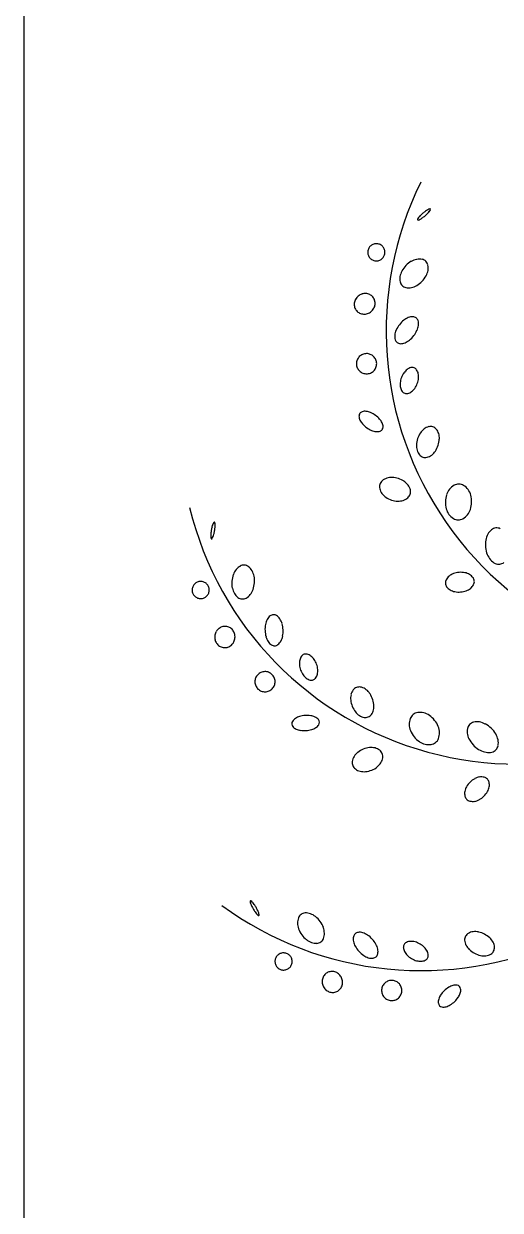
# Model space of a CAD drawing. Header units: millimetres. Extents: x -4017 to 59953, y -688 to 66564.
# Drawn here: x 24697 to 25340, y 43321 to 44925 of the extents above; entities that cross this region are included whole.
import ezdxf

# ---------------------------------------------------------------- set-up
doc = ezdxf.new("R2010")
doc.units = ezdxf.units.MM
doc.layers.add('www.cad-blocks.net', color=7, linetype='Continuous')

# ---------------------------------------------------------------- blocks, each defined once
blk = doc.blocks.new('A$C516926BB')
blk.add_line((27.1553, 38.5194), (27.1553, 0))
blk = doc.blocks.new('A$C31972C81')
at = {"color": 0}
for centre, major_axis, start_param, end_param in [((0.72, 1.2114), (-0.4546, 0), -0.458525, 1.671273), ((0.3189, 1.357), (0.00872, 0.00872), 1.680925, 1.933357), ((0.3324, 1.3463), (-0.0209, 0.0209), -0.004612, 0.110129), ((0.2972, 1.3882), (-0.0209, 0.0209), 2.856931, 2.971672), ((0.3516, 1.3268), (-0.0402, 0.0402), -0.087266, -0.004612), ((0.2814, 1.4105), (0.0402, 0.0402), 4.542469, 4.625123), ((0.3516, 1.3268), (0.0402, 0.0402), 1.400876, 1.48353), ((0.2814, 1.4105), (-0.0402, 0.0402), 3.054326, 3.13698), ((0.3358, 1.3492), (0.0209, 0.0209), 1.286135, 1.400876), ((0.3007, 1.3911), (0.0209, 0.0209), 4.707777, 4.822518), ((0.3276, 1.3643), (-0.00872, 0.00872), -0.537094, -0.284662), ((0.3141, 1.3803), (-0.00872, 0.00872), 3.251722, 3.504154), ((0.3247, 1.3756), (0.000489, 0.000489), 6.195919, 7.316888), ((0.3247, 1.3756), (-0.000489, 0.000489), 3.504154, 4.625122), ((0.3083, 1.3618), (0.000489, 0.000489), 1.933357, 3.054326), ((0.3083, 1.3618), (-0.000489, 0.000489), 1.48353, 2.604499), ((0.3055, 1.3731), (-0.00872, 0.00872), 2.604499, 2.856931), ((0.2522, 1.3177), (-0.00821, 0.00821), 0.500606, 0.893305), ((0.2522, 1.3177), (0.00821, 0.00821), 2.464101, 2.8568), ((0.2522, 1.3177), (0.00821, 0.00821), 1.678704, 2.071403), ((0.2522, 1.3177), (0.00821, 0.00821), 1.286004, 1.678704), ((0.2522, 1.3177), (0.00821, 0.00821), 0.893305, 1.286004), ((0.2522, 1.3177), (-0.00821, 0.00821), -1.07019, -0.677491), ((0.2522, 1.3177), (0.00821, 0.00821), 0.107907, 0.500606), ((0.2522, 1.3177), (0.00821, 0.00821), 5.998393, 6.391092), ((0.2522, 1.3177), (-0.00821, 0.00821), 4.034898, 4.427597), ((0.2522, 1.3177), (-0.00821, 0.00821), 3.642199, 4.034898), ((0.2522, 1.3177), (0.00821, 0.00821), 2.8568, 3.249499), ((0.2522, 1.3177), (0.00821, 0.00821), 3.249499, 3.642199), ((0.2522, 1.3177), (0.00821, 0.00821), 3.642199, 4.034898), ((0.2522, 1.3177), (-0.00821, 0.00821), 2.464102, 2.856801), ((0.2522, 1.3177), (0.00821, 0.00821), 4.427597, 4.820296), ((0.2522, 1.3177), (-0.00821, 0.00821), 3.2495, 3.642199), ((0.3166, 1.2759), (-0.0242, 0.0242), 0.012336, 0.282048), ((0.3166, 1.2759), (0.0242, 0.0242), 1.31342, 1.583132), ((0.3117, 1.2842), (0.0173, 0.0173), 0.994618, 1.31342), ((0.3103, 1.2911), (-0.0123, 0.0123), -1.003009, -0.576179), ((0.3118, 1.298), (0.00736, 0.00736), 0.012335, 0.567788), ((0.3118, 1.298), (-0.00736, 0.00736), 4.169272, 4.724724), ((0.3049, 1.2963), (0.0123, 0.0123), 5.313239, 5.740068), ((0.3012, 1.2818), (-0.0123, 0.0123), 0.60085, 1.027679), ((0.3081, 1.2805), (0.0173, 0.0173), 1.852844, 2.171646), ((0.2895, 1.3023), (-0.0242, 0.0242), 3.153928, 3.423641), ((0.298, 1.2976), (-0.0173, 0.0173), 3.423641, 3.742442), ((0.2943, 1.2801), (0.00736, 0.00736), 2.598476, 3.153928), ((0.2943, 1.2801), (0.00736, 0.00736), 3.153928, 3.70938), ((0.2959, 1.287), (-0.0123, 0.0123), 2.138584, 2.565414), ((0.2944, 1.2939), (0.0173, 0.0173), 4.13621, 4.455012), ((0.2895, 1.3023), (0.0242, 0.0242), 4.455012, 4.724725), ((0.2367, 1.2472), (0.0102, 0.0102), 1.857928, 2.242566), ((0.2374, 1.2468), (-0.0107, 0.0107), -0.087266, 0.287131), ((0.2374, 1.2468), (0.0107, 0.0107), 1.109132, 1.48353), ((0.2371, 1.2476), (0.0102, 0.0102), 0.724493, 1.109132), ((0.2372, 1.2482), (-0.00971, 0.00971), -1.246367, -0.846303), ((0.2375, 1.2489), (0.00917, 0.00917), 6.195919, 6.607615), ((0.2375, 1.2489), (-0.00917, 0.00917), 4.213427, 4.625122), ((0.2368, 1.2487), (0.00971, 0.00971), 5.384159, 5.784223), ((0.2361, 1.2473), (-0.00971, 0.00971), 0.67177, 1.071834), ((0.2353, 1.2471), (0.00917, 0.00917), 2.64263, 3.054326), ((0.2353, 1.2471), (-0.00917, 0.00917), 1.48353, 1.895226), ((0.2357, 1.2478), (-0.00971, 0.00971), 1.895226, 2.29529), ((0.2355, 1.2492), (-0.0107, 0.0107), 2.679929, 3.054326), ((0.2355, 1.2492), (-0.0107, 0.0107), 3.054326, 3.428724), ((0.2362, 1.2488), (0.0102, 0.0102), 4.99952, 5.384159), ((0.2357, 1.2484), (0.0102, 0.0102), 3.866086, 4.250725), ((0.3118, 1.198), (0.0253, 0.0253), 1.702056, 1.939424), ((0.3118, 1.198), (0.0253, 0.0253), 1.464688, 1.702056), ((0.3043, 1.2073), (0.0169, 0.0169), 1.173434, 1.464688), ((0.3011, 1.2152), (-0.0109, 0.0109), -0.822671, -0.397362), ((0.3014, 1.2231), (0.00525, 0.00525), 0.131259, 0.748125), ((0.3014, 1.2231), (-0.00525, 0.00525), 4.226783, 4.843648), ((0.2938, 1.2208), (-0.0109, 0.0109), 3.801474, 4.226783), ((0.2924, 1.2039), (0.0109, 0.0109), 2.230678, 2.655986), ((0.3008, 1.2029), (0.0169, 0.0169), 1.939424, 2.230678), ((0.2744, 1.2267), (-0.0253, 0.0253), 3.035485, 3.272852), ((0.2744, 1.2267), (0.0253, 0.0253), 4.843649, 5.081016), ((0.2853, 1.2218), (-0.0169, 0.0169), 3.51022, 3.801474), ((0.2848, 1.2016), (-0.00525, 0.00525), 1.08519, 1.702056), ((0.2848, 1.2016), (-0.00525, 0.00525), 1.702056, 2.318922), ((0.2851, 1.2095), (0.0109, 0.0109), 3.889718, 4.315027), ((0.2819, 1.2174), (0.0169, 0.0169), 4.315027, 4.606281), ((0.239, 1.167), (-0.00966, 0.00966), 0.305433, 0.698132), ((0.239, 1.167), (0.00966, 0.00966), 1.48353, 1.876229), ((0.239, 1.167), (0.00966, 0.00966), 1.090831, 1.48353), ((0.239, 1.167), (-0.00966, 0.00966), -0.872665, -0.479965), ((0.239, 1.167), (0.00966, 0.00966), 0.305432, 0.698132), ((0.239, 1.167), (-0.00966, 0.00966), 4.625122, 5.017821), ((0.239, 1.167), (-0.00966, 0.00966), 4.232423, 4.625122), ((0.239, 1.167), (-0.00966, 0.00966), 0.698132, 1.090831), ((0.239, 1.167), (-0.00966, 0.00966), 1.090831, 1.48353), ((0.239, 1.167), (0.00966, 0.00966), 3.054326, 3.447025), ((0.239, 1.167), (0.00966, 0.00966), 4.232424, 4.625123), ((0.239, 1.167), (0.00966, 0.00966), 4.625123, 5.017822), ((0.239, 1.167), (-0.00966, 0.00966), 3.447025, 3.839724), ((0.239, 1.167), (-0.00966, 0.00966), 3.839724, 4.232423), ((0.3062, 1.1431), (-0.0143, 0.0143), -0.123413, 0.180206), ((0.3021, 1.1484), (-0.00964, 0.00964), -0.550229, -0.123413), ((0.3006, 1.1546), (0.00513, 0.00513), 0.431589, 1.020568), ((0.3006, 1.1546), (0.00513, 0.00513), 6.125796, 6.714774), ((0.2955, 1.1508), (-0.00964, 0.00964), 4.128183, 4.554999), ((0.239, 1.167), (0.00966, 0.00966), 3.447025, 3.839724), ((0.239, 1.167), (-0.00966, 0.00966), 2.268928, 2.661627), ((0.3046, 1.1388), (0.0143, 0.0143), 2.253769, 2.557387), ((0.3138, 1.1379), (-0.0209, 0.0209), 0.431589, 0.682972), ((0.3138, 1.1379), (-0.0209, 0.0209), 0.180206, 0.431589), ((0.2798, 1.1504), (0.0209, 0.0209), 4.892595, 5.143978), ((0.2798, 1.1504), (-0.0209, 0.0209), 3.573182, 3.824565), ((0.289, 1.1495), (0.0143, 0.0143), 5.395361, 5.69898), ((0.2981, 1.1375), (-0.00964, 0.00964), 0.986591, 1.413407), ((0.293, 1.1338), (0.00513, 0.00513), 2.984203, 3.573182), ((0.293, 1.1338), (-0.00513, 0.00513), 2.002385, 2.591364), ((0.2915, 1.14), (0.00964, 0.00964), 4.16216, 4.588976), ((0.2874, 1.1452), (0.0143, 0.0143), 4.588976, 4.892595), ((0.2346, 1.0965), (0.00409, 0.00409), 1.728667, 2.380879), ((0.2423, 1.0967), (0.00959, 0.00959), 2.380879, 2.802491), ((0.2346, 1.0965), (-0.00409, 0.00409), -0.49434, 0.157871), ((0.2368, 1.0891), (-0.00959, 0.00959), -0.915953, -0.49434), ((0.2357, 1.0805), (-0.0157, 0.0157), -1.191935, -0.915953), ((0.2308, 1.0692), (-0.0244, 0.0244), -1.412926, -1.191935), ((0.2308, 1.0692), (0.0244, 0.0244), 6.220065, 6.441056), ((0.24, 1.0773), (-0.0157, 0.0157), 4.373287, 4.649269), ((0.2501, 1.1004), (-0.0157, 0.0157), 1.231695, 1.507676), ((0.2594, 1.1086), (-0.0244, 0.0244), 1.507676, 1.728667), ((0.2594, 1.1086), (0.0244, 0.0244), 3.299463, 3.520454), ((0.2545, 1.0972), (-0.0157, 0.0157), 1.949658, 2.22564), ((0.2534, 1.0887), (0.00959, 0.00959), 3.796436, 4.218049), ((0.2556, 1.0813), (-0.00409, 0.00409), 2.647252, 3.299464), ((0.2478, 1.0811), (0.00959, 0.00959), 5.522471, 5.944084), ((0.2556, 1.0813), (-0.00409, 0.00409), 3.299464, 3.951675), ((0.3308, 1.0607), (-0.0162, 0.0162), -0.125175, 0.197023), ((0.3268, 1.0658), (-0.0117, 0.0117), -0.551726, -0.125175), ((0.3254, 1.072), (0.00713, 0.00713), 0.471029, 1.019071), ((0.3254, 1.072), (-0.00713, 0.00713), 4.635377, 5.183418), ((0.3205, 1.0679), (0.0117, 0.0117), 5.779623, 6.206174), ((0.338, 1.0559), (0.0223, 0.0223), 2.041826, 2.315833), ((0.338, 1.0559), (-0.0223, 0.0223), 0.197023, 0.47103), ((0.3057, 1.0664), (0.0223, 0.0223), 5.183419, 5.457425), ((0.3144, 1.0661), (0.0162, 0.0162), 5.457425, 5.779623), ((0.3293, 1.0563), (0.0162, 0.0162), 2.315833, 2.63803), ((0.3232, 1.0545), (-0.0117, 0.0117), 1.067234, 1.493785), ((0.3183, 1.0503), (-0.00713, 0.00713), 1.493785, 2.041826), ((0.3168, 1.0566), (-0.0117, 0.0117), 2.589867, 3.016418), ((0.3129, 1.0616), (-0.0162, 0.0162), 3.016418, 3.338616), ((0.3057, 1.0664), (0.0223, 0.0223), 4.909412, 5.183419), ((0.3183, 1.0503), (0.00713, 0.00713), 3.612622, 4.160663), ((0.2714, 0.9961), (0.0119, 0.0119), 1.089726, 1.514939), ((0.2731, 0.9907), (-0.0159, 0.0159), -0.81274, -0.48107), ((0.2728, 0.9831), (0.0213, 0.0213), 0.471636, 0.758056), ((0.2728, 0.9831), (-0.0213, 0.0213), -1.38558, -1.09916), ((0.2675, 1.0004), (0.0078, 0.0078), 2.042433, 2.569926), ((0.2732, 1.0016), (-0.0119, 0.0119), 0.99913, 1.424343), ((0.2675, 1.0004), (0.0078, 0.0078), 1.514939, 2.042433), ((0.2771, 0.9893), (-0.0159, 0.0159), 4.565935, 4.897605), ((0.2817, 0.9927), (0.0119, 0.0119), 5.711519, 6.136732), ((0.2874, 0.994), (-0.0078, 0.0078), 3.613229, 4.140722), ((0.3709, 0.9821), (0.0178, 0.0178), 1.701516, 2.039739), ((0.3663, 0.9856), (-0.0136, 0.0136), -0.293073, 0.130719), ((0.3634, 0.991), (-0.00936, 0.00936), -0.806431, -0.293073), ((0.3634, 0.991), (-0.00936, 0.00936), -1.319788, -0.806431), ((0.3603, 0.9858), (-0.0136, 0.0136), 4.539604, 4.963397), ((0.3556, 0.9824), (-0.0178, 0.0178), 4.201381, 4.539604), ((0.2777, 1.005), (0.0159, 0.0159), 2.995139, 3.326809), ((0.282, 1.0113), (0.0213, 0.0213), 3.326809, 3.613229), ((0.282, 1.0113), (0.0213, 0.0213), 3.613229, 3.899649), ((0.2818, 1.0037), (0.0159, 0.0159), 3.899649, 4.231319), ((0.2835, 0.9983), (-0.0119, 0.0119), 2.660522, 3.085736), ((0.2874, 0.994), (-0.0078, 0.0078), 3.085736, 3.613229), ((0.3782, 0.9797), (-0.0232, 0.0232), 0.764365, 1.059789), ((0.3782, 0.9797), (0.0232, 0.0232), 2.039739, 2.335162), ((0.3481, 0.9803), (0.0232, 0.0232), 5.181331, 5.476754), ((0.3481, 0.9803), (-0.0232, 0.0232), 3.905958, 4.201381), ((0.4416, 1.0803), (0.4546, 0), 3.381199, 5.510996), ((0.3708, 0.9776), (-0.0178, 0.0178), 1.059789, 1.398012), ((0.366, 0.9743), (-0.0136, 0.0136), 1.398012, 1.821804), ((0.3555, 0.9779), (0.0178, 0.0178), 4.843108, 5.181331), ((0.0588, 0.9389), (-0.0209, 0.0209), 0.41347, 0.528211), ((0.0428, 0.9451), (0.00872, 0.00872), 1.731834, 1.984266), ((0.0334, 0.9519), (0.000489, 0.000489), 0.610865, 1.731834), ((0.0334, 0.9519), (-0.000489, 0.000489), 4.202285, 5.323254), ((0.0222, 0.9487), (-0.00872, 0.00872), 3.949853, 4.202285), ((0.005, 0.9484), (0.0209, 0.0209), 5.405908, 5.52065), ((0.363, 0.969), (0.00936, 0.00936), 3.3926, 3.905958), ((0.363, 0.969), (-0.00936, 0.00936), 2.335162, 2.848519), ((0.3601, 0.9744), (-0.0136, 0.0136), 2.848519, 3.272312), ((0.0581, 0.9344), (0.0209, 0.0209), 2.264315, 2.379057), ((0.0409, 0.934), (0.00872, 0.00872), 2.379057, 2.631489), ((0.0853, 0.9319), (0.0402, 0.0402), 2.181662, 2.264315), ((0.0297, 0.9308), (-0.000489, 0.000489), 1.060692, 2.181662), ((0.0853, 0.9319), (-0.0402, 0.0402), 0.528211, 0.610865), ((0.0202, 0.9377), (-0.00872, 0.00872), 3.302631, 3.555063), ((0.0042, 0.9439), (0.0209, 0.0209), 5.125859, 5.2406), ((-0.0223, 0.9509), (0.0402, 0.0402), 5.2406, 5.323254), ((-0.0223, 0.9509), (-0.0402, 0.0402), 3.752458, 3.835112), ((0.4259, 0.9243), (-0.0186, 0.0186), 0.302882, 0.623375), ((0.4193, 0.9277), (0.0133, 0.0133), 1.446975, 1.873679), ((0.4147, 0.9336), (0.00805, 0.00805), 0.895216, 1.446975), ((0.4147, 0.9336), (-0.00805, 0.00805), -1.227339, -0.67558), ((0.0297, 0.9308), (0.000489, 0.000489), 3.752458, 4.873427), ((0.4359, 0.9226), (0.0258, 0.0258), 2.194171, 2.466012), ((0.4359, 0.9226), (-0.0258, 0.0258), 0.895216, 1.167057), ((0.4265, 0.9188), (-0.0186, 0.0186), 1.167057, 1.487549), ((0.4208, 0.914), (0.0133, 0.0133), 3.058346, 3.48505), ((0.0821, 0.8736), (-0.0173, 0.0173), 0.121953, 0.440755), ((0.0766, 0.8779), (0.0123, 0.0123), 1.26592, 1.69275), ((0.0733, 0.8842), (-0.00736, 0.00736), -0.860329, -0.304877), ((0.0733, 0.8842), (-0.00736, 0.00736), -1.415782, -0.860329), ((0.0692, 0.8785), (-0.0123, 0.0123), 4.440574, 4.867404), ((0.063, 0.875), (-0.0173, 0.0173), 4.121772, 4.440574), ((0.3635, 0.8635), (0.0148, 0.0148), 1.137251, 1.459169), ((0.3662, 0.8561), (0.0204, 0.0204), 0.8636, 1.137251), ((0.3662, 0.8561), (-0.0204, 0.0204), -0.980848, -0.707197), ((0.3677, 0.8639), (0.0148, 0.0148), 0.26803, 0.589948), ((0.4176, 0.9073), (-0.00805, 0.00805), 1.914253, 2.466012), ((0.4176, 0.9073), (-0.00805, 0.00805), 2.466012, 3.017771), ((0.015, 0.861), (0.00821, 0.00821), 1.591437, 1.984136), ((0.015, 0.861), (0.00821, 0.00821), 1.198738, 1.591437), ((0.015, 0.861), (-0.00821, 0.00821), -0.764758, -0.372058), ((0.015, 0.861), (0.00821, 0.00821), 0.413339, 0.806039), ((0.015, 0.861), (-0.00821, 0.00821), -1.550156, -1.157457), ((0.015, 0.861), (0.00821, 0.00821), 5.911127, 6.303826), ((0.0912, 0.8703), (0.0242, 0.0242), 2.281264, 2.550976), ((0.0912, 0.8703), (-0.0242, 0.0242), 0.440755, 0.710467), ((0.0535, 0.8731), (-0.0242, 0.0242), 3.582348, 3.85206), ((0.0535, 0.8731), (0.0242, 0.0242), 5.422856, 5.692568), ((0.3546, 0.8708), (0.00649, 0.00649), 1.885747, 2.434396), ((0.3546, 0.8708), (-0.00649, 0.00649), 0.863599, 1.412248), ((0.3598, 0.8681), (0.0106, 0.0106), 1.459169, 1.885747), ((0.3706, 0.869), (0.0106, 0.0106), 6.124637, 6.551215), ((0.3701, 0.875), (0.0106, 0.0106), 4.600762, 5.02734), ((0.3754, 0.8724), (0.00649, 0.00649), 5.575988, 6.124637), ((0.3754, 0.8724), (0.00649, 0.00649), 5.02734, 5.575988), ((0.015, 0.861), (-0.00821, 0.00821), 0.41334, 0.806039), ((0.015, 0.861), (0.00821, 0.00821), 2.376835, 2.769534), ((0.015, 0.861), (0.00821, 0.00821), 2.769534, 3.162233), ((0.015, 0.861), (-0.00821, 0.00821), 1.591437, 1.984136), ((0.015, 0.861), (-0.00821, 0.00821), 2.376835, 2.769534), ((0.015, 0.861), (-0.00821, 0.00821), 2.769534, 3.162233), ((0.015, 0.861), (0.00821, 0.00821), 4.73303, 5.125729), ((0.015, 0.861), (0.00821, 0.00821), 5.518428, 5.911127), ((0.015, 0.861), (-0.00821, 0.00821), 3.554932, 3.947631), ((0.0818, 0.8684), (-0.0173, 0.0173), 0.980179, 1.298981), ((0.0756, 0.865), (-0.0123, 0.0123), 1.298981, 1.725811), ((0.0714, 0.8593), (-0.00736, 0.00736), 1.725811, 2.281263), ((0.0682, 0.8655), (0.0123, 0.0123), 4.407512, 4.834342), ((0.0626, 0.8699), (-0.0173, 0.0173), 3.263546, 3.582348), ((0.3593, 0.8742), (-0.0106, 0.0106), 1.412248, 1.838826), ((0.3622, 0.8793), (0.0148, 0.0148), 3.409622, 3.731541), ((0.3638, 0.8871), (0.0204, 0.0204), 3.731541, 4.005192), ((0.3638, 0.8871), (0.0204, 0.0204), 4.005192, 4.278843), ((0.3665, 0.8796), (-0.0148, 0.0148), 2.708047, 3.029966), ((0.015, 0.861), (0.00821, 0.00821), 3.554932, 3.947631), ((0.0714, 0.8593), (-0.00736, 0.00736), 2.281263, 2.836716), ((0.1258, 0.8099), (0.0169, 0.0169), 1.871566, 2.16282), ((0.1183, 0.8139), (0.0109, 0.0109), 1.446257, 1.871566), ((0.1134, 0.8201), (0.00525, 0.00525), 0.829391, 1.446257), ((0.1134, 0.8201), (-0.00525, 0.00525), -1.358271, -0.741405), ((0.1091, 0.8135), (0.0109, 0.0109), 6.070402, 6.495711), ((0.102, 0.8089), (0.0169, 0.0169), 5.779148, 6.070402), ((0.0492, 0.7972), (0.0107, 0.0107), 1.807264, 2.181662), ((0.0485, 0.7976), (0.0102, 0.0102), 1.422625, 1.807264), ((0.0482, 0.7981), (-0.00971, 0.00971), -0.548235, -0.148171), ((0.048, 0.7989), (-0.00917, 0.00917), -0.959931, -0.548235), ((0.048, 0.7989), (0.00917, 0.00917), 0.199169, 0.610865), ((0.0476, 0.7982), (0.00971, 0.00971), 6.08229, 6.482354), ((0.047, 0.7979), (0.0102, 0.0102), 5.697652, 6.08229), ((0.1376, 0.8076), (0.0253, 0.0253), 2.16282, 2.400188), ((0.1376, 0.8076), (-0.0253, 0.0253), 0.829391, 1.066759), ((0.0905, 0.8055), (0.0253, 0.0253), 5.54178, 5.779148), ((0.0905, 0.8055), (0.0253, 0.0253), 5.304413, 5.54178), ((0.0492, 0.7972), (-0.0107, 0.0107), 0.610865, 0.985263), ((0.0484, 0.797), (-0.0102, 0.0102), 0.985263, 1.369902), ((0.0479, 0.7967), (-0.00971, 0.00971), 1.369902, 1.769965), ((0.0469, 0.7973), (-0.0102, 0.0102), 2.993422, 3.378061), ((0.0462, 0.7977), (-0.0107, 0.0107), 3.378061, 3.752458), ((0.0462, 0.7977), (0.0107, 0.0107), 5.323254, 5.697652), ((0.1261, 0.8043), (0.0169, 0.0169), 2.637555, 2.928809), ((0.1189, 0.7997), (-0.0109, 0.0109), 1.358013, 1.783322), ((0.1146, 0.793), (0.00525, 0.00525), 3.354118, 3.970984), ((0.1146, 0.793), (-0.00525, 0.00525), 2.400188, 3.017054), ((0.1098, 0.7993), (0.0109, 0.0109), 4.58785, 5.013159), ((0.1023, 0.8032), (-0.0169, 0.0169), 3.442362, 3.733616), ((0.0475, 0.796), (0.00917, 0.00917), 3.340762, 3.752458), ((0.0475, 0.796), (-0.00917, 0.00917), 2.181662, 2.593358), ((0.0473, 0.7968), (-0.00971, 0.00971), 2.593358, 2.993422), ((0.1621, 0.7634), (0.00964, 0.00964), 1.718699, 2.145515), ((0.157, 0.7672), (0.00513, 0.00513), 1.129721, 1.718699), ((0.157, 0.7672), (-0.00513, 0.00513), -1.030054, -0.441076), ((0.1554, 0.761), (0.00964, 0.00964), 0.113926, 0.540742), ((0.1513, 0.7558), (0.0143, 0.0143), 6.093493, 6.397111), ((0.3127, 0.8009), (-0.4546, 0), 0.937739, 3.067537), ((0.1686, 0.762), (0.0143, 0.0143), 2.145515, 2.449134), ((0.1778, 0.7628), (-0.0209, 0.0209), 0.878337, 1.129721), ((0.1437, 0.7506), (0.0209, 0.0209), 5.84211, 6.093493), ((0.1437, 0.7506), (0.0209, 0.0209), 5.590726, 5.84211), ((0.1018, 0.737), (0.00966, 0.00966), 2.181662, 2.574361), ((0.1018, 0.737), (0.00966, 0.00966), 1.788963, 2.181662), ((0.1018, 0.737), (-0.00966, 0.00966), -0.174533, 0.218166), ((0.1018, 0.737), (0.00966, 0.00966), 1.003564, 1.396264), ((0.1018, 0.737), (0.00966, 0.00966), 0.610865, 1.003564), ((0.1018, 0.737), (-0.00966, 0.00966), -1.35263, -0.959931), ((0.1018, 0.737), (0.00966, 0.00966), 6.108652, 6.501351), ((0.1018, 0.737), (0.00966, 0.00966), 5.715953, 6.108652), ((0.1018, 0.737), (-0.00966, 0.00966), 3.752458, 4.145157), ((0.1778, 0.7628), (-0.0209, 0.0209), 1.129721, 1.381104), ((0.1701, 0.7577), (0.0143, 0.0143), 2.9519, 3.255519), ((0.166, 0.7525), (0.00964, 0.00964), 3.255519, 3.682335), ((0.1645, 0.7463), (-0.00513, 0.00513), 2.111538, 2.700517), ((0.1645, 0.7463), (0.00513, 0.00513), 4.271313, 4.860292), ((0.1593, 0.7501), (0.00964, 0.00964), 4.860292, 5.287108), ((0.1529, 0.7514), (0.0143, 0.0143), 5.287108, 5.590726), ((0.1018, 0.737), (-0.00966, 0.00966), 1.003564, 1.396263), ((0.1018, 0.737), (-0.00966, 0.00966), 1.396263, 1.788962), ((0.1018, 0.737), (-0.00966, 0.00966), 1.788962, 2.181662), ((0.1018, 0.737), (0.00966, 0.00966), 3.752458, 4.145157), ((0.1018, 0.737), (-0.00966, 0.00966), 2.574361, 2.96706), ((0.1018, 0.737), (0.00966, 0.00966), 4.537856, 4.930555), ((0.1018, 0.737), (0.00966, 0.00966), 4.930555, 5.323254), ((0.2341, 0.716), (0.0117, 0.0117), 1.717202, 2.143753), ((0.229, 0.7198), (0.00713, 0.00713), 1.169161, 1.717202), ((0.229, 0.7198), (0.00713, 0.00713), 0.62112, 1.169161), ((0.2279, 0.7135), (-0.0117, 0.0117), -1.376227, -0.949676), ((0.2244, 0.7082), (0.0162, 0.0162), 6.155557, 6.477754), ((0.2175, 0.7029), (0.0223, 0.0223), 5.88155, 6.155557), ((0.2404, 0.7146), (0.0162, 0.0162), 2.143753, 2.465951), ((0.249, 0.7156), (0.0223, 0.0223), 2.465951, 2.739957), ((0.2175, 0.7029), (-0.0223, 0.0223), 4.036747, 4.310754), ((0.2261, 0.7038), (-0.0162, 0.0162), 3.71455, 4.036747), ((0.1584, 0.6569), (0.0244, 0.0244), 0.856003, 1.076994), ((0.1584, 0.6569), (0.0244, 0.0244), 0.635012, 0.856003), ((0.1602, 0.669), (-0.0157, 0.0157), -1.211766, -0.935785), ((0.249, 0.7156), (0.0223, 0.0223), 2.739957, 3.013964), ((0.2421, 0.7103), (0.0162, 0.0162), 3.013964, 3.336162), ((0.2386, 0.705), (-0.0117, 0.0117), 1.765366, 2.191917), ((0.2375, 0.6987), (-0.00713, 0.00713), 2.739958, 3.287999), ((0.2324, 0.7025), (-0.0117, 0.0117), 3.287999, 3.71455), ((0.3102, 0.6822), (-0.00936, 0.00936), -0.108299, 0.405058), ((0.3102, 0.6822), (-0.00936, 0.00936), -0.621657, -0.108299), ((0.3112, 0.6762), (0.0136, 0.0136), 0.525347, 0.94914), ((0.3097, 0.6706), (0.0178, 0.0178), 0.187124, 0.525347), ((0.3054, 0.6642), (0.0232, 0.0232), 6.174886, 6.470309), ((0.1437, 0.6802), (0.00409, 0.00409), 1.774588, 2.426799), ((0.1437, 0.6802), (-0.00409, 0.00409), 0.856003, 1.508214), ((0.1502, 0.6759), (-0.00959, 0.00959), -0.217821, 0.203792), ((0.1495, 0.6853), (-0.00959, 0.00959), 1.508214, 1.929827), ((0.1548, 0.6687), (0.0157, 0.0157), 1.076994, 1.352975), ((0.1585, 0.6936), (-0.0157, 0.0157), 2.64779, 2.923771), ((0.1638, 0.6769), (-0.00959, 0.00959), 4.649806, 5.071419), ((0.1631, 0.6863), (-0.00959, 0.00959), 2.923771, 3.345384), ((0.1696, 0.682), (0.00409, 0.00409), 5.568392, 6.220603), ((0.1696, 0.682), (0.00409, 0.00409), 4.91618, 5.568392), ((0.2375, 0.6987), (-0.00713, 0.00713), 2.191917, 2.739958), ((0.3158, 0.6799), (0.0136, 0.0136), 1.975855, 2.399647), ((0.3217, 0.6802), (-0.0178, 0.0178), 0.828851, 1.167074), ((0.3054, 0.6642), (0.0232, 0.0232), 5.879463, 6.174886), ((0.3125, 0.6671), (0.0178, 0.0178), 5.54124, 5.879463), ((0.3864, 0.6712), (0.00805, 0.00805), 1.593348, 2.145106), ((0.3864, 0.6712), (0.00805, 0.00805), 1.041589, 1.593348), ((0.3883, 0.664), (-0.0133, 0.0133), -0.955911, -0.529207), ((0.387, 0.6566), (-0.0186, 0.0186), -1.276404, -0.955911), ((0.3822, 0.6477), (-0.0258, 0.0258), -1.548245, -1.276404), ((0.3822, 0.6477), (0.0258, 0.0258), 6.033895, 6.305736), ((0.1531, 0.6932), (0.0157, 0.0157), 3.500623, 3.776604), ((0.1549, 0.7054), (-0.0244, 0.0244), 2.205808, 2.426799), ((0.1549, 0.7054), (0.0244, 0.0244), 3.997595, 4.218586), ((0.3288, 0.6831), (-0.0232, 0.0232), 1.167074, 1.462497), ((0.3288, 0.6831), (0.0232, 0.0232), 3.033293, 3.328717), ((0.324, 0.6651), (0.00936, 0.00936), 4.60409, 5.117447), ((0.3183, 0.6673), (0.0136, 0.0136), 5.117447, 5.54124), ((0.3937, 0.6696), (0.0133, 0.0133), 2.145106, 2.57181), ((0.4009, 0.6712), (-0.0186, 0.0186), 1.001014, 1.321506), ((0.3909, 0.6529), (0.0186, 0.0186), 5.713403, 6.033895), ((0.3982, 0.6545), (-0.0133, 0.0133), 3.715903, 4.142606), ((0.2459, 0.6179), (-0.0213, 0.0213), -0.401028, -0.114608), ((0.2459, 0.6179), (0.0213, 0.0213), 0.883348, 1.169768), ((0.2452, 0.6255), (0.0159, 0.0159), 0.551678, 0.883348), ((0.2465, 0.631), (-0.0119, 0.0119), -1.444331, -1.019118), ((0.25, 0.6356), (0.0078, 0.0078), 5.882157, 6.40965), ((0.3245, 0.6767), (-0.0178, 0.0178), 1.75792, 2.096143), ((0.323, 0.6711), (-0.0136, 0.0136), 2.096143, 2.519936), ((0.324, 0.6651), (0.00936, 0.00936), 4.090732, 4.60409), ((0.4097, 0.6764), (-0.0258, 0.0258), 1.321506, 1.593347), ((0.4097, 0.6764), (0.0258, 0.0258), 3.164144, 3.435985), ((0.4049, 0.6675), (0.0186, 0.0186), 3.435985, 3.756478), ((0.4036, 0.6601), (0.0133, 0.0133), 3.756478, 4.183182), ((0.4055, 0.6529), (-0.00805, 0.00805), 2.612385, 3.164144), ((0.4055, 0.6529), (0.00805, 0.00805), 4.73494, 5.286699), ((0.2307, 0.6277), (-0.0078, 0.0078), 0.642274, 1.169768), ((0.2364, 0.6269), (0.0119, 0.0119), 1.787858, 2.213071), ((0.2412, 0.6239), (-0.0159, 0.0159), -0.114608, 0.217062), ((0.2395, 0.6395), (0.0159, 0.0159), 4.597781, 4.929451), ((0.2443, 0.6364), (-0.0119, 0.0119), 3.358654, 3.783867), ((0.25, 0.6356), (0.0078, 0.0078), 5.354663, 5.882157), ((0.2307, 0.6277), (0.0078, 0.0078), 2.740564, 3.268058), ((0.2342, 0.6323), (0.0119, 0.0119), 3.268058, 3.693271), ((0.2355, 0.6378), (0.0159, 0.0159), 3.693271, 4.024941), ((0.2348, 0.6454), (0.0213, 0.0213), 4.024941, 4.311361), ((0.2348, 0.6454), (-0.0213, 0.0213), 2.740564, 3.026984), ((0.3922, 0.5846), (0.0148, 0.0148), 1.835382, 2.157301), ((0.399, 0.5806), (-0.0204, 0.0204), -0.009065, 0.264586), ((0.399, 0.5806), (0.0204, 0.0204), 1.28808, 1.561731), ((0.3952, 0.5876), (-0.0148, 0.0148), -0.604635, -0.282716), ((0.3942, 0.5933), (-0.0106, 0.0106), -1.031213, -0.604635), ((0.3956, 0.599), (0.00649, 0.00649), 6.27412, 6.822769), ((0.3956, 0.599), (0.00649, 0.00649), 5.725471, 6.27412), ((0.3842, 0.5989), (0.0148, 0.0148), 4.976975, 5.298894), ((0.3899, 0.5977), (0.0106, 0.0106), 5.298894, 5.725471), ((0.3864, 0.5857), (0.0106, 0.0106), 2.157301, 2.583879), ((0.3807, 0.5844), (-0.00649, 0.00649), 1.013082, 1.561731), ((0.3807, 0.5844), (-0.00649, 0.00649), 1.561731, 2.11038), ((0.3773, 0.6028), (0.0204, 0.0204), 4.429673, 4.703324), ((0.3773, 0.6028), (0.0204, 0.0204), 4.703324, 4.976975), ((0.3822, 0.5901), (-0.0106, 0.0106), 2.11038, 2.536958), ((0.3811, 0.5958), (-0.0148, 0.0148), 2.536958, 2.858877), ((0.0825, 0.4401), (0.000489, 0.000489), 1.308997, 2.429966), ((0.0941, 0.441), (-0.00872, 0.00872), 0.85917, 1.111602), ((0.0825, 0.4401), (-0.000489, 0.000489), -1.382769, -0.261799), ((0.1104, 0.4465), (-0.0209, 0.0209), 1.111602, 1.226343), ((0.0759, 0.4305), (0.00872, 0.00872), 6.218781, 6.471213), ((0.1351, 0.4582), (-0.0402, 0.0402), 1.226343, 1.308997), ((0.063, 0.4191), (0.0209, 0.0209), 6.10404, 6.218781), ((0.0405, 0.4035), (-0.0402, 0.0402), 4.450589, 4.533243), ((0.1351, 0.4582), (0.0402, 0.0402), 2.879793, 2.962447), ((0.1127, 0.4426), (-0.0209, 0.0209), 1.391651, 1.506392), ((0.0405, 0.4035), (-0.0402, 0.0402), 4.367936, 4.450589), ((0.0997, 0.4312), (0.00872, 0.00872), 3.077188, 3.32962), ((0.0653, 0.4152), (0.0209, 0.0209), 5.82399, 5.938732), ((0.0932, 0.4216), (0.000489, 0.000489), 3.32962, 4.45059), ((0.0816, 0.4207), (0.00872, 0.00872), 5.571559, 5.82399), ((0.0932, 0.4216), (-0.000489, 0.000489), 2.879793, 4.000762), ((0.1631, 0.4112), (-0.0123, 0.0123), 0.393255, 0.820085), ((0.1566, 0.4139), (0.00736, 0.00736), 1.408599, 1.964051), ((0.1566, 0.4139), (0.00736, 0.00736), 0.853147, 1.408599), ((0.1571, 0.4069), (-0.0123, 0.0123), -1.14448, -0.71765), ((0.1546, 0.4003), (-0.0173, 0.0173), -1.463282, -1.14448), ((0.1486, 0.3927), (0.0242, 0.0242), 6.120988, 6.3907), ((0.1702, 0.4115), (0.0173, 0.0173), 2.390881, 2.709683), ((0.1793, 0.4148), (-0.0242, 0.0242), 1.138886, 1.408599), ((0.1486, 0.3927), (-0.0242, 0.0242), 4.280479, 4.550191), ((0.1576, 0.3961), (0.0173, 0.0173), 5.532474, 5.851275), ((0.1793, 0.4148), (-0.0242, 0.0242), 1.408599, 1.678311), ((0.1732, 0.4073), (-0.0173, 0.0173), 1.678311, 1.997113), ((0.1712, 0.3936), (-0.00736, 0.00736), 2.423943, 2.979395), ((0.1712, 0.3936), (-0.00736, 0.00736), 2.979395, 3.534848), ((0.1647, 0.3963), (0.0123, 0.0123), 5.105644, 5.532474), ((0.2363, 0.389), (-0.0109, 0.0109), 0.573593, 0.998901), ((0.2286, 0.3906), (0.00525, 0.00525), 1.527523, 2.144389), ((0.2446, 0.3908), (0.0169, 0.0169), 2.569697, 2.860951), ((0.2286, 0.3906), (0.00525, 0.00525), 0.910657, 1.527523), ((0.2295, 0.3828), (0.0109, 0.0109), 0.485348, 0.910657), ((0.227, 0.3746), (-0.0169, 0.0169), -1.376702, -1.085448), ((0.2204, 0.3647), (-0.0253, 0.0253), 4.669115, 4.906483), ((0.2204, 0.3647), (-0.0253, 0.0253), 4.431748, 4.669115), ((0.2987, 0.3723), (-0.00964, 0.00964), -0.758738, -0.331922), ((0.2989, 0.3657), (0.0143, 0.0143), 0.508439, 0.812058), ((0.2964, 0.3568), (0.0209, 0.0209), 0.257056, 0.508439), ((0.3815, 0.388), (-0.00713, 0.00713), 0.296497, 0.844538), ((0.3879, 0.3884), (0.0117, 0.0117), 2.415334, 2.841885), ((0.3815, 0.388), (-0.00713, 0.00713), -0.251544, 0.296497), ((0.3848, 0.3825), (0.0117, 0.0117), 0.892701, 1.319252), ((0.3855, 0.3762), (0.0162, 0.0162), 0.570503, 0.892701), ((0.3836, 0.3677), (-0.0223, 0.0223), -1.2743, -1.000293), ((0.3836, 0.3677), (-0.0223, 0.0223), -1.548307, -1.2743), ((0.3896, 0.374), (0.0162, 0.0162), 5.983477, 6.305675), ((0.1269, 0.3587), (0.00821, 0.00821), 1.111471, 1.504171), ((0.1269, 0.3587), (-0.00821, 0.00821), -0.852024, -0.459325), ((0.1269, 0.3587), (0.00821, 0.00821), 0.326073, 0.718772), ((0.1269, 0.3587), (0.00821, 0.00821), 6.216559, 6.609258), ((0.1707, 0.4007), (0.0123, 0.0123), 3.567909, 3.994739), ((0.2551, 0.3966), (-0.0253, 0.0253), 1.290155, 1.527523), ((0.2551, 0.3966), (-0.0253, 0.0253), 1.527523, 1.764891), ((0.2308, 0.3705), (-0.0169, 0.0169), 4.140494, 4.431748), ((0.2469, 0.3706), (-0.00525, 0.00525), 3.098319, 3.715185), ((0.2391, 0.3723), (0.0109, 0.0109), 5.285982, 5.71129), ((0.2959, 0.378), (-0.00513, 0.00513), 0.257056, 0.846035), ((0.3023, 0.3784), (0.00964, 0.00964), 2.416831, 2.843647), ((0.2959, 0.378), (-0.00513, 0.00513), -0.331922, 0.257056), ((0.3082, 0.3815), (-0.0143, 0.0143), 1.27285, 1.576469), ((0.2964, 0.3568), (-0.0209, 0.0209), -1.565124, -1.31374), ((0.3029, 0.3633), (0.0143, 0.0143), 5.985239, 6.288858), ((0.3087, 0.3665), (0.00964, 0.00964), 5.558424, 5.985239), ((0.3936, 0.3914), (-0.0162, 0.0162), 1.271088, 1.593286), ((0.3996, 0.3977), (0.0223, 0.0223), 3.164082, 3.438089), ((0.3996, 0.3977), (0.0223, 0.0223), 3.438089, 3.712096), ((0.4017, 0.3773), (0.00713, 0.00713), 4.460845, 5.008886), ((0.3953, 0.377), (-0.0117, 0.0117), 3.98613, 4.412681), ((0.4017, 0.3773), (0.00713, 0.00713), 5.008886, 5.556927), ((0.1269, 0.3587), (-0.00821, 0.00821), 0.718772, 1.111471), ((0.1269, 0.3587), (0.00821, 0.00821), 1.89687, 2.289569), ((0.1269, 0.3587), (0.00821, 0.00821), 2.682268, 3.074967), ((0.1269, 0.3587), (-0.00821, 0.00821), -0.066626, 0.326073), ((0.1269, 0.3587), (0.00821, 0.00821), 4.645763, 5.038462), ((0.1269, 0.3587), (0.00821, 0.00821), 5.82386, 6.216559), ((0.1269, 0.3587), (-0.00821, 0.00821), 3.467666, 3.860365), ((0.1269, 0.3587), (0.00821, 0.00821), 5.431161, 5.82386), ((0.2484, 0.3866), (0.0169, 0.0169), 3.335687, 3.626941), ((0.2459, 0.3785), (0.0109, 0.0109), 3.626941, 4.05225), ((0.2469, 0.3706), (-0.00525, 0.00525), 2.481453, 3.098319), ((0.3147, 0.3881), (-0.0209, 0.0209), 1.576469, 1.827852), ((0.3147, 0.3881), (0.0209, 0.0209), 3.398649, 3.650032), ((0.3121, 0.3792), (0.0143, 0.0143), 3.650032, 3.953651), ((0.3123, 0.3726), (-0.00964, 0.00964), 2.382854, 2.80967), ((0.3151, 0.3668), (0.00513, 0.00513), 4.380467, 4.969445), ((0.3151, 0.3668), (-0.00513, 0.00513), 3.398649, 3.987627), ((0.3977, 0.3892), (0.0162, 0.0162), 3.712096, 4.034294), ((0.3984, 0.3828), (0.0117, 0.0117), 4.034294, 4.460845), ((0.1269, 0.3587), (-0.00821, 0.00821), 1.50417, 1.896869), ((0.1269, 0.3587), (0.00821, 0.00821), 3.467666, 3.860365), ((0.1269, 0.3587), (-0.00821, 0.00821), 2.289569, 2.682268), ((0.1269, 0.3587), (0.00821, 0.00821), 4.253064, 4.645763), ((0.1927, 0.3318), (0.00971, 0.00971), 1.720693, 2.120757), ((0.1921, 0.3322), (0.00917, 0.00917), 1.308997, 1.720693), ((0.1921, 0.3322), (0.00917, 0.00917), 0.897301, 1.308997), ((0.1922, 0.3315), (-0.00971, 0.00971), -1.073559, -0.673495), ((0.192, 0.3309), (-0.0102, 0.0102), -1.458198, -1.073559), ((0.1915, 0.3303), (0.0107, 0.0107), 6.021386, 6.395783), ((0.1915, 0.3303), (0.0107, 0.0107), 5.646988, 6.021386), ((0.1933, 0.3316), (-0.0102, 0.0102), 0.549961, 0.934599), ((0.1941, 0.3318), (0.0107, 0.0107), 2.505396, 2.879793), ((0.1941, 0.3318), (0.0107, 0.0107), 2.879793, 3.254191), ((0.1935, 0.3298), (0.00917, 0.00917), 4.45059, 4.862286), ((0.1929, 0.3302), (0.00971, 0.00971), 4.862286, 5.26235), ((0.1923, 0.3304), (0.0102, 0.0102), 5.26235, 5.646988), ((0.273, 0.3195), (0.00966, 0.00966), 2.094395, 2.487094), ((0.273, 0.3195), (-0.00966, 0.00966), 0.1309, 0.523599), ((0.273, 0.3195), (0.00966, 0.00966), 1.308997, 1.701696), ((0.273, 0.3195), (0.00966, 0.00966), 0.916298, 1.308997), ((0.273, 0.3195), (0.00966, 0.00966), 0.523599, 0.916298), ((0.273, 0.3195), (0.00966, 0.00966), 0.1309, 0.523599), ((0.273, 0.3195), (0.00966, 0.00966), 6.021386, 6.414085), ((0.273, 0.3195), (-0.00966, 0.00966), 4.05789, 4.450589), ((0.273, 0.3195), (0.00966, 0.00966), 5.235988, 5.628687), ((0.3679, 0.2944), (0.0244, 0.0244), 1.333144, 1.554135), ((0.3615, 0.3049), (-0.0157, 0.0157), -0.513634, -0.237653), ((0.3592, 0.3132), (0.00959, 0.00959), 0.635549, 1.057162), ((0.3603, 0.3209), (0.00409, 0.00409), 6.266523, 6.918735), ((0.3603, 0.3209), (0.00409, 0.00409), 5.614312, 6.266523), ((0.3526, 0.32), (0.00959, 0.00959), 5.192699, 5.614312), ((0.1936, 0.3312), (0.0102, 0.0102), 3.254191, 3.63883), ((0.1934, 0.3305), (0.00971, 0.00971), 3.63883, 4.038894), ((0.1935, 0.3298), (0.00917, 0.00917), 4.038894, 4.45059), ((0.273, 0.3195), (-0.00966, 0.00966), 0.916298, 1.308997), ((0.273, 0.3195), (-0.00966, 0.00966), 1.308997, 1.701696), ((0.273, 0.3195), (-0.00966, 0.00966), 1.701696, 2.094395), ((0.273, 0.3195), (-0.00966, 0.00966), 2.094395, 2.487094), ((0.273, 0.3195), (-0.00966, 0.00966), 2.487094, 2.879793), ((0.273, 0.3195), (-0.00966, 0.00966), 2.879793, 3.272493), ((0.273, 0.3195), (0.00966, 0.00966), 4.843289, 5.235988), ((0.3494, 0.3038), (-0.00959, 0.00959), 0.48031, 0.901923), ((0.3576, 0.3012), (-0.0157, 0.0157), 0.204329, 0.48031), ((0.3679, 0.2944), (0.0244, 0.0244), 1.554135, 1.775125), ((0.3341, 0.3294), (-0.0244, 0.0244), 3.124931, 3.345922), ((0.3444, 0.3226), (0.0157, 0.0157), 4.916718, 5.192699), ((0.3417, 0.3029), (0.00409, 0.00409), 2.472719, 3.12493), ((0.3417, 0.3029), (-0.00409, 0.00409), 1.554134, 2.206346), ((0.3428, 0.3106), (0.00959, 0.00959), 3.777142, 4.198755), ((0.3405, 0.3189), (-0.0157, 0.0157), 2.627958, 2.90394), ((0.3341, 0.3294), (0.0244, 0.0244), 4.474736, 4.695727)]:
    blk.add_ellipse(centre, major_axis=major_axis, ratio=1, start_param=start_param, end_param=end_param, dxfattribs=at)

msp = doc.modelspace()

# ---------------------------------------------------------------- block references
at = {"xscale": 1000, "yscale": 1000, "zscale": 1000}
msp.add_blockref('A$C31972C81', (24920.6, 43298.3), dxfattribs=at)
at = {"layer": 'www.cad-blocks.net', "color": 155, "true_color": 0x546d8e, "xscale": 1000, "yscale": 1000, "zscale": 1000}
msp.add_blockref('A$C516926BB', (-2458.7, 9375.6), dxfattribs=at)

doc.saveas('drawing.dxf')
